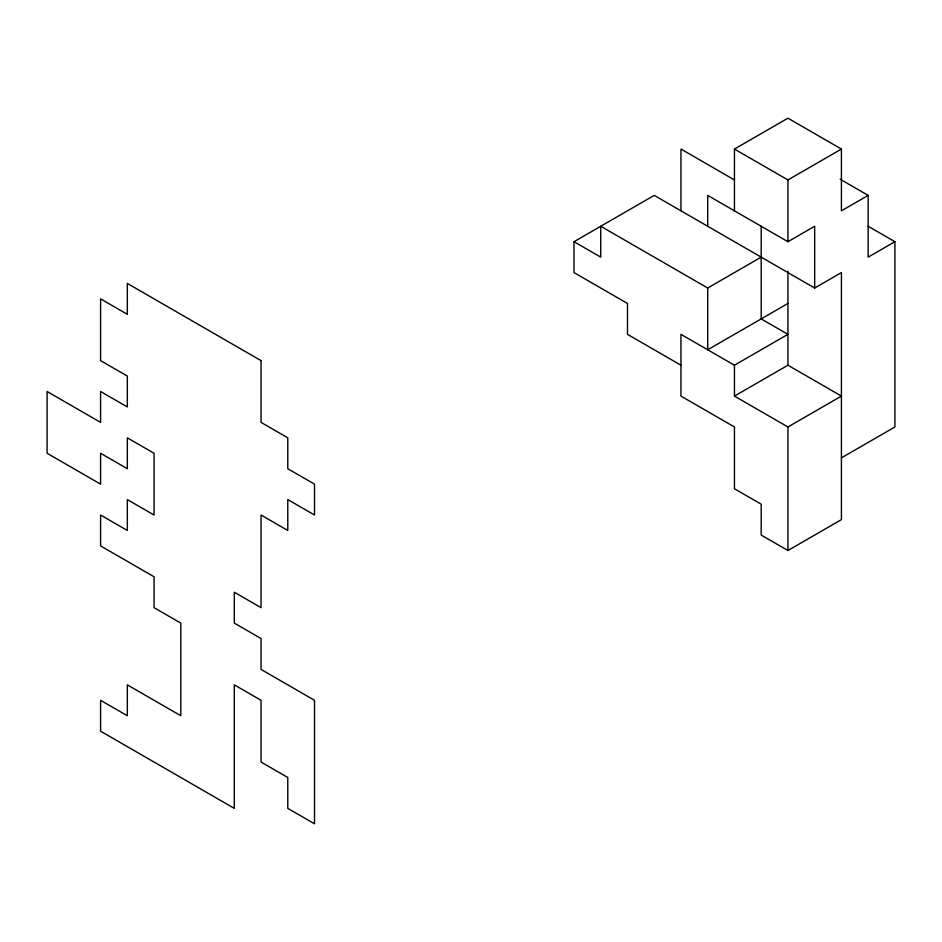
<?xml version="1.0" encoding="UTF-8"?>
<svg xmlns="http://www.w3.org/2000/svg" width="942" height="942" viewBox="0 0 942 942"><rect width="100%" height="100%" fill="white"/><g stroke="black" fill="none" stroke-linecap="round" stroke-linejoin="round"><path stroke-width="1.41" d="M680.96 365.225L627.478 334.339L627.478 303.465L573.996 272.579L573.996 241.705L654.219 195.383L814.677 288.017L841.418 272.579L841.418 519.619L787.936 550.493L761.183 535.056L761.183 504.182L734.442 488.733L734.442 426.973L680.96 396.099L680.96 334.339L734.442 365.213L787.936 334.339L761.183 318.902L761.183 226.268M734.442 210.82L734.442 149.06L787.936 118.186L841.418 149.06L841.418 210.82L868.159 195.383L868.159 257.142L894.9 241.705L894.9 426.985L841.418 457.859M734.442 149.06L787.936 179.946L841.418 149.06M573.996 241.705L600.737 257.142L600.737 226.257L707.701 288.017L761.183 257.142M707.701 226.257L707.701 195.383L787.936 241.705L814.677 226.257L814.677 288.017M787.936 303.465L707.701 349.776L707.701 288.017M734.442 396.099L787.936 365.225L841.418 396.099L787.936 426.973L734.442 396.099L734.442 365.213M840.146 179.204L868.159 195.383M868.159 226.268L894.9 241.705M734.442 179.946L680.96 149.06L680.96 210.82M787.936 179.946L787.936 241.705M787.936 271.108L787.936 365.225M787.936 426.973L787.936 550.493M261.04 360.621L127.323 283.424L127.323 314.31L100.582 298.861L100.582 360.621L127.323 376.07L127.323 406.944L100.582 391.507L100.582 422.381L47.1 391.507L47.1 453.267L100.582 484.141L100.582 453.267L127.323 468.704L127.323 437.818L154.064 453.267L154.064 515.027L127.323 499.578L127.323 530.464L100.582 515.027L100.582 545.901L154.064 576.775L154.064 607.661L180.817 623.098L180.817 715.743L127.323 684.858L127.323 715.743L100.582 700.295L100.582 731.18L234.299 808.377L234.299 684.858L261.04 700.295L261.04 762.054L287.781 777.491L287.781 808.377L314.522 823.814L314.522 700.295L261.04 669.421L261.04 638.535L234.299 623.098L234.299 592.224L261.04 607.661L261.04 515.015L287.781 530.464L287.781 499.578L314.522 515.015L314.522 484.141L287.781 468.704L287.781 437.818L261.04 422.381L261.04 360.621"/></g></svg>
